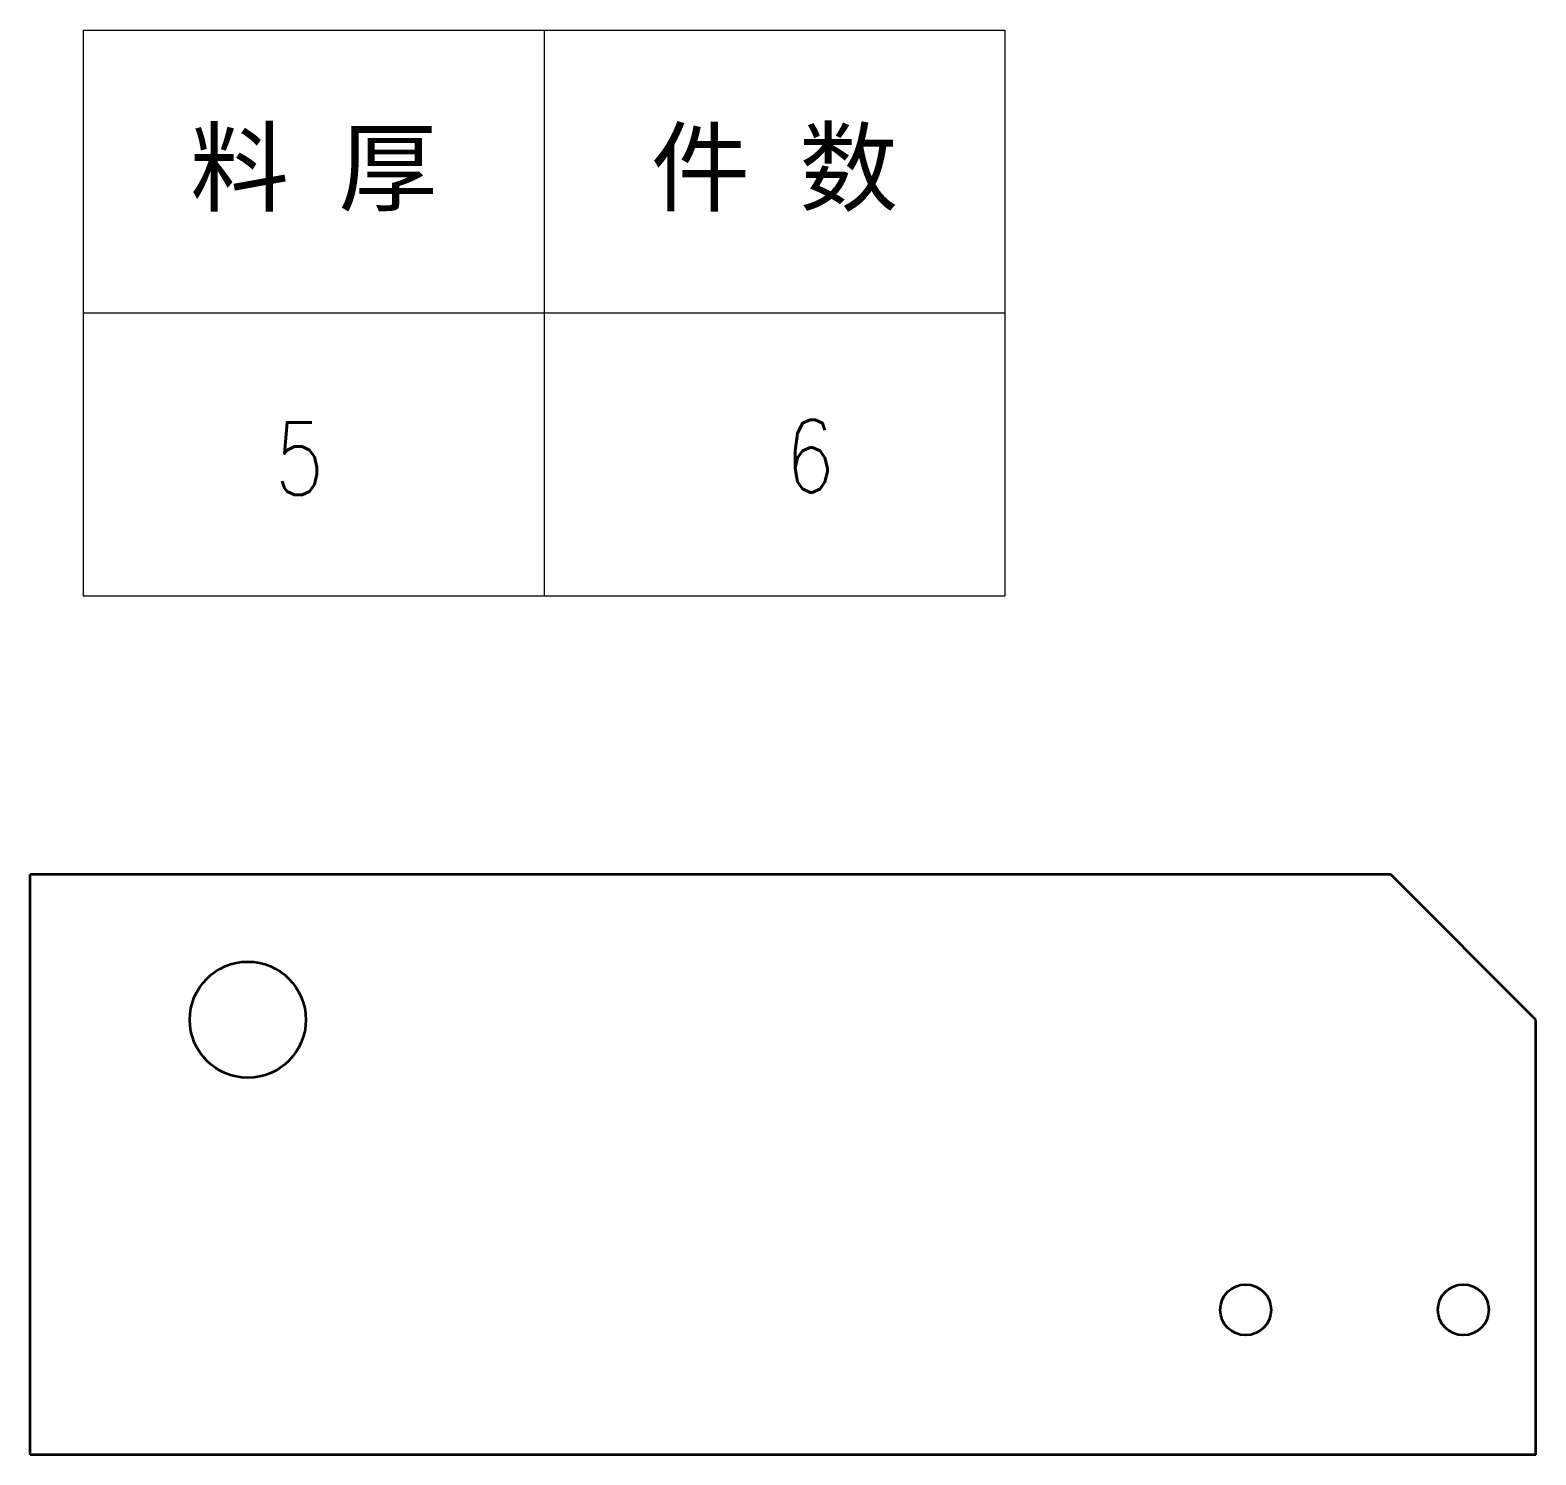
# Model space of a CAD drawing. Header units: millimetres. Extents: x 1333 to 142399, y -42879 to -5704.
# Drawn here: x 74495.4 to 74702.9, y -10220.3 to -10023.8 of the extents above; entities that cross this region are included whole.
import ezdxf
from ezdxf.enums import TextEntityAlignment as Align

# ---------------------------------------------------------------- set-up
doc = ezdxf.new("R2010")
doc.units = ezdxf.units.MM
doc.header["$LTSCALE"] = 0.5
doc.layers.add('标注线', color=3, linetype='Continuous', lineweight=18)
doc.layers.add('粗实线', color=7, linetype='Continuous', lineweight=35)
doc.styles.add('DIM', font='romans.shx', dxfattribs={"width": 0.8, "bigfont": 'bigfont.shx'})
doc.styles.get("Standard").update_dxf_attribs({"font": 'simplex.shx'})

# ---------------------------------------------------------------- blocks, each defined once
blk = doc.blocks.new('*T234')
at = {"color": 0, "linetype": 'ByBlock', "lineweight": -2, "transparency": 16777216}
for p, q in [((0, 0), (127, 0)), ((0, 0), (0, -78)), ((63.5, 0), (63.5, -78)), ((127, 0), (127, -78)), ((0, -39), (127, -39)), ((0, -78), (127, -78))]:
    blk.add_line(p, q, dxfattribs=at)
at = {"color": 0, "transparency": 16777216, "char_height": 10, "width": 60.5, "attachment_point": 5}
for s, insert in [('{\\fSimSun|b0|i0|c134|p2;料 厚}', (31.75, -19.5)), ('{\\fSimSun|b0|i0|c134|p2;件 数}', (95.25, -19.5))]:
    blk.add_mtext(s, dxfattribs=dict(at, insert=insert))
blk = doc.blocks.new('拆图参数')
blk.add_blockref('*T234', (-63.5, 78))
at = {"style": 'DIM', "width": 0.8}
blk.add_attdef('6', text='', height=10, dxfattribs=at).set_placement((-37.13, 18.91), align=Align.MIDDLE_LEFT)
blk.add_attdef('1', text='', height=10, dxfattribs=at).set_placement((36.65, 19.27), align=Align.MIDDLE_CENTER)

msp = doc.modelspace()

# ---------------------------------------------------------------- linework, layer by layer
at = {"layer": '粗实线'}
for p, q in [((74682.88, -10140.278), (74495.38, -10140.278)), ((74495.38, -10220.278), (74495.38, -10140.278)), ((74702.88, -10160.278), (74682.88, -10140.278)), ((74702.88, -10220.278), (74702.88, -10160.278)), ((74702.88, -10220.278), (74495.38, -10220.278))]:
    msp.add_line(p, q, dxfattribs=at)
for centre, radius in [((74525.38, -10160.278), 8), ((74662.88, -10200.278), 3.5), ((74692.88, -10200.278), 3.5)]:
    msp.add_circle(centre, radius, dxfattribs=at)

# ---------------------------------------------------------------- block references
at = {"layer": '标注线'}
msp.add_blockref('拆图参数', (74566.209, -10101.837), dxfattribs=at).add_auto_attribs({'1': '6', '6': '5'})

doc.saveas('drawing.dxf')
